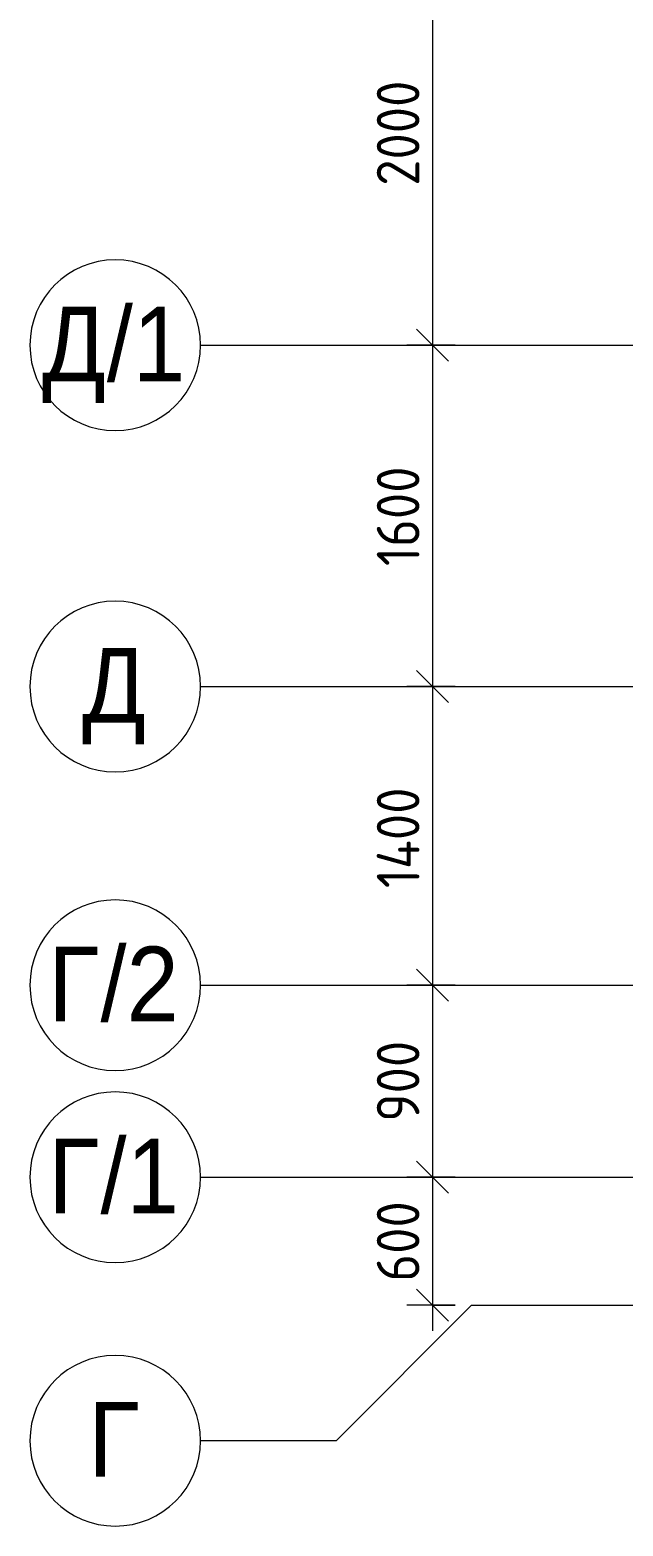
# Model space of a CAD drawing. Header units: millimetres. Extents: x 39286 to 136192, y -1987 to 27400.
# Drawn here: x 39286 to 42066, y 9465 to 16478 of the extents above; entities that cross this region are included whole.
import ezdxf

# ---------------------------------------------------------------- set-up
doc = ezdxf.new("R2010")
doc.units = ezdxf.units.MM
for name, color, linetype, lineweight in [('A-ANNO-DIMS', 7, 'Continuous', 9), ('A-ANNO-DIMS-100', 7, 'Continuous', 9), ('Оси', 7, 'Continuous', 9), ('Оси-1', 7, 'Continuous', 20)]:
    doc.layers.add(name, color=color, linetype=linetype, lineweight=lineweight)
doc.styles.add('Arial', font='arial.ttf', dxfattribs={"width": 0.9, "height": 350})
doc.styles.add('ISOCPEUR', font='isocpeur.ttf', dxfattribs={"width": 0.9, "height": 200})
doc.dimstyles.new('ISO-2_0_0_9К_Средний_округл2', dxfattribs={"dimscale": 304.8, "dimtxt": 199.196235, "dimasz": 0.492126, "dimexe": 0.393701, "dimexo": 0, "dimgap": 0, "dimtad": 1, "dimdec": 0, "dimrnd": 10, "dimzin": 0, "dimdsep": 46, "dimtxsty": 'ISOCPEUR', "dimblk1": 'OBLIQUE', "dimblk2": 'OBLIQUE', "dimsah": 1, "dimcen": 0.09, "dimdle": 0.393701, "dimazin": 0, "dimtfac": 1, "dimtdec": 4, "dimtix": 1, "dimtmove": 0, "dimatfit": 3, "dimfxl": 1, "dimtvp": 1, "dimtolj": 1, "dimtzin": 0, "dimarcsym": 2})

# ---------------------------------------------------------------- blocks, each defined once
blk = doc.blocks.new('Ось сетки - D8-29747960-План разверток пом_ 1_38_ Этаж 1')
at = {"layer": 'Оси-1'}
for start, end in [(360, 180), (180, 360)]:
    blk.add_arc((0, 0), 4, start, end, dxfattribs=at)
blk = doc.blocks.new('DIMBLOCK11-План разверток пом_ 1_38_ Этаж 1')
at = {"layer": 'A-ANNO-DIMS-100', "lineweight": 20}
for p, q in [((41173.3, 17000), (41098.3, 17075)), ((41173.3, 17000), (41248.3, 16925)), ((41173.3, 15000), (41098.3, 15075)), ((41173.3, 15000), (41248.3, 14925))]:
    blk.add_line(p, q, dxfattribs=at)
at = {"layer": 'A-ANNO-DIMS-100'}
for p, q in [((41279.4, 17000), (41053.3, 17000)), ((41173.3, 17000), (41173.3, 15000)), ((41173.3, 17000), (41279.4, 17000)), ((41279.4, 15000), (41053.3, 15000)), ((41173.3, 15000), (41279.4, 15000))]:
    blk.add_line(p, q, dxfattribs=at)
at = {"layer": 'A-ANNO-DIMS-100', "color": 0, "insert": (40912, 15747.2), "char_height": 200, "width": 606.782, "attachment_point": 1, "rotation": 90, "line_spacing_factor": 1.149209, "style": 'ISOCPEUR'}
blk.add_mtext('2000', dxfattribs=at)
blk = doc.blocks.new('_Oblique')
at = {"color": 0, "linetype": 'ByBlock', "lineweight": -2}
blk.add_line((-0.5, -0.5), (0.5, 0.5), dxfattribs=at)
blk = doc.blocks.new('DIMBLOCK12-План разверток пом_ 1_38_ Этаж 1')
at = {"layer": 'A-ANNO-DIMS-100', "lineweight": 20}
for p, q in [((41173.3, 15000), (41098.3, 15075)), ((41173.3, 15000), (41248.3, 14925)), ((41173.3, 13400), (41098.3, 13475)), ((41173.3, 13400), (41248.3, 13325))]:
    blk.add_line(p, q, dxfattribs=at)
at = {"layer": 'A-ANNO-DIMS-100'}
for p, q in [((41279.4, 15000), (41053.3, 15000)), ((41173.3, 15000), (41173.3, 13400)), ((41173.3, 15000), (41279.4, 15000)), ((41279.4, 13400), (41053.3, 13400)), ((41173.3, 13400), (41279.4, 13400))]:
    blk.add_line(p, q, dxfattribs=at)
at = {"layer": 'A-ANNO-DIMS-100', "color": 0, "insert": (40912, 13964.4), "char_height": 200, "width": 565.411, "attachment_point": 1, "rotation": 90, "line_spacing_factor": 1.149209, "style": 'ISOCPEUR'}
blk.add_mtext('1600', dxfattribs=at)
blk = doc.blocks.new('DIMBLOCK13-План разверток пом_ 1_38_ Этаж 1')
at = {"layer": 'A-ANNO-DIMS-100', "lineweight": 20}
for p, q in [((41173.3, 13400), (41098.3, 13475)), ((41173.3, 13400), (41248.3, 13325)), ((41173.3, 12000), (41098.3, 12075)), ((41173.3, 12000), (41248.3, 11925))]:
    blk.add_line(p, q, dxfattribs=at)
at = {"layer": 'A-ANNO-DIMS-100'}
for p, q in [((41279.4, 13400), (41053.3, 13400)), ((41173.3, 13400), (41173.3, 12000)), ((41173.3, 13400), (41279.4, 13400)), ((41279.4, 12000), (41053.3, 12000)), ((41173.3, 12000), (41279.4, 12000))]:
    blk.add_line(p, q, dxfattribs=at)
at = {"layer": 'A-ANNO-DIMS-100', "color": 0, "insert": (40912, 12454.8), "char_height": 200, "width": 588.395, "attachment_point": 1, "rotation": 90, "line_spacing_factor": 1.149209, "style": 'ISOCPEUR'}
blk.add_mtext('1400', dxfattribs=at)
blk = doc.blocks.new('DIMBLOCK14-План разверток пом_ 1_38_ Этаж 1')
at = {"layer": 'A-ANNO-DIMS-100', "lineweight": 20}
for p, q in [((41173.3, 12000), (41098.3, 12075)), ((41173.3, 12000), (41248.3, 11925)), ((41173.3, 11100), (41098.3, 11175)), ((41173.3, 11100), (41248.3, 11025))]:
    blk.add_line(p, q, dxfattribs=at)
at = {"layer": 'A-ANNO-DIMS-100'}
for p, q in [((41279.4, 12000), (41053.3, 12000)), ((41173.3, 12000), (41173.3, 11100)), ((41173.3, 12000), (41279.4, 12000)), ((41279.4, 11100), (41053.3, 11100)), ((41173.3, 11100), (41279.4, 11100))]:
    blk.add_line(p, q, dxfattribs=at)
at = {"layer": 'A-ANNO-DIMS-100', "color": 0, "insert": (40912, 11360.4), "char_height": 200, "width": 455.087, "attachment_point": 1, "rotation": 90, "line_spacing_factor": 1.149209, "style": 'ISOCPEUR'}
blk.add_mtext('900', dxfattribs=at)
blk = doc.blocks.new('DIMBLOCK15-План разверток пом_ 1_38_ Этаж 1')
at = {"layer": 'A-ANNO-DIMS-100', "lineweight": 20}
for p, q in [((41173.3, 11100), (41098.3, 11175)), ((41173.3, 11100), (41248.3, 11025)), ((41173.3, 10500), (41098.3, 10575)), ((41173.3, 10500), (41248.3, 10425))]:
    blk.add_line(p, q, dxfattribs=at)
at = {"layer": 'A-ANNO-DIMS-100'}
for p, q in [((41279.4, 11100), (41053.3, 11100)), ((41173.3, 11100), (41173.3, 10380)), ((41173.3, 11100), (41279.4, 11100)), ((41279.4, 10500), (41053.3, 10500)), ((41173.3, 10500), (41279.4, 10500))]:
    blk.add_line(p, q, dxfattribs=at)
at = {"layer": 'A-ANNO-DIMS-100', "color": 0, "insert": (40912, 10610.4), "char_height": 200, "width": 455.087, "attachment_point": 1, "rotation": 90, "line_spacing_factor": 1.149209, "style": 'ISOCPEUR'}
blk.add_mtext('600', dxfattribs=at)

msp = doc.modelspace()

# ---------------------------------------------------------------- linework, layer by layer
at = {"layer": 'Оси'}
for p, q in [((40086.3, 15000), (42586.3, 15000)), ((40086.3, 13400), (42586.3, 13400)), ((40086.3, 12000), (42586.3, 12000)), ((40086.3, 11100), (42586.3, 11100)), ((41356.3, 10500), (40721.3, 9865)), ((41356.3, 10500), (43856.3, 10500)), ((40721.3, 9865), (40086.3, 9865))]:
    msp.add_line(p, q, dxfattribs=at)

# ---------------------------------------------------------------- block references
at = {"layer": 'Оси-1', "xscale": 99.99999999999993, "yscale": 99.99999999999993, "zscale": 99.99999999999993, "rotation": 269.9999999999994}
for p in [(39686.3, 15000), (39686.3, 13400), (39686.3, 12000), (39686.3, 11100), (39686.3, 9865)]:
    msp.add_blockref('Ось сетки - D8-29747960-План разверток пом_ 1_38_ Этаж 1', p, dxfattribs=at)

# ---------------------------------------------------------------- texts
at = {"layer": 'Оси', "char_height": 350, "attachment_point": 1, "style": 'Arial'}
for s, insert, width in [('\\fArial|b0|i0|c204|p34|;\\W.9;Д', (39343.2, 15181), 367.975), ('/1', (39646.8, 15181), 454.557), ('\\fArial|b0|i0|c204|p34|;\\W.9;Д', (39530.9, 13581), 367.975), ('\\fArial|b0|i0|c204|p34|;\\W.9;Г', (39372.9, 12181), 295.823), ('/2', (39617, 12181), 454.557), ('/1', (39617, 11281), 454.557), ('\\fArial|b0|i0|c204|p34|;\\W.9;Г', (39372.9, 11281), 295.823), ('\\fArial|b0|i0|c204|p34|;\\W.9;Г', (39560.6, 10046), 295.823)]:
    msp.add_mtext(s, dxfattribs=dict(at, insert=insert, width=width))

# ---------------------------------------------------------------- dimensions: what is measured, and where the dimension line sits
at = {"layer": 'A-ANNO-DIMS'}
for base, p1, p2, override, picture, middle in [((41173.3, 15000), (41279.4, 17000), (41279.4, 15000), {"dimpost": '<>', "dimfxl": 2000.000075}, 'DIMBLOCK11-План разверток пом_ 1_38_ Этаж 1', (41073.3, 16000)), ((41173.3, 13400), (41279.4, 15000), (41279.4, 13400), {"dimpost": '<>', "dimfxl": 1600}, 'DIMBLOCK12-План разверток пом_ 1_38_ Этаж 1', (41073.3, 14200)), ((41173.3, 12000), (41279.4, 13400), (41279.4, 12000), {"dimpost": '<>', "dimfxl": 1399.999995}, 'DIMBLOCK13-План разверток пом_ 1_38_ Этаж 1', (41073.3, 12700)), ((41173.3, 11100), (41279.4, 12000), (41279.4, 11100), {"dimpost": '<>', "dimfxl": 900}, 'DIMBLOCK14-План разверток пом_ 1_38_ Этаж 1', (41073.3, 11550)), ((41173.3, 10500), (41279.4, 11100), (41279.4, 10500), {"dimpost": '<>', "dimfxl": 600}, 'DIMBLOCK15-План разверток пом_ 1_38_ Этаж 1', (41073.3, 10800))]:
    dim = msp.add_linear_dim(base=base, p1=p1, p2=p2, angle=90, dimstyle='ISO-2_0_0_9К_Средний_округл2', override=override, dxfattribs=at)
    dim.commit()
    dim.dimension.update_dxf_attribs({"geometry": picture, "text_midpoint": middle})

doc.saveas('drawing.dxf')
